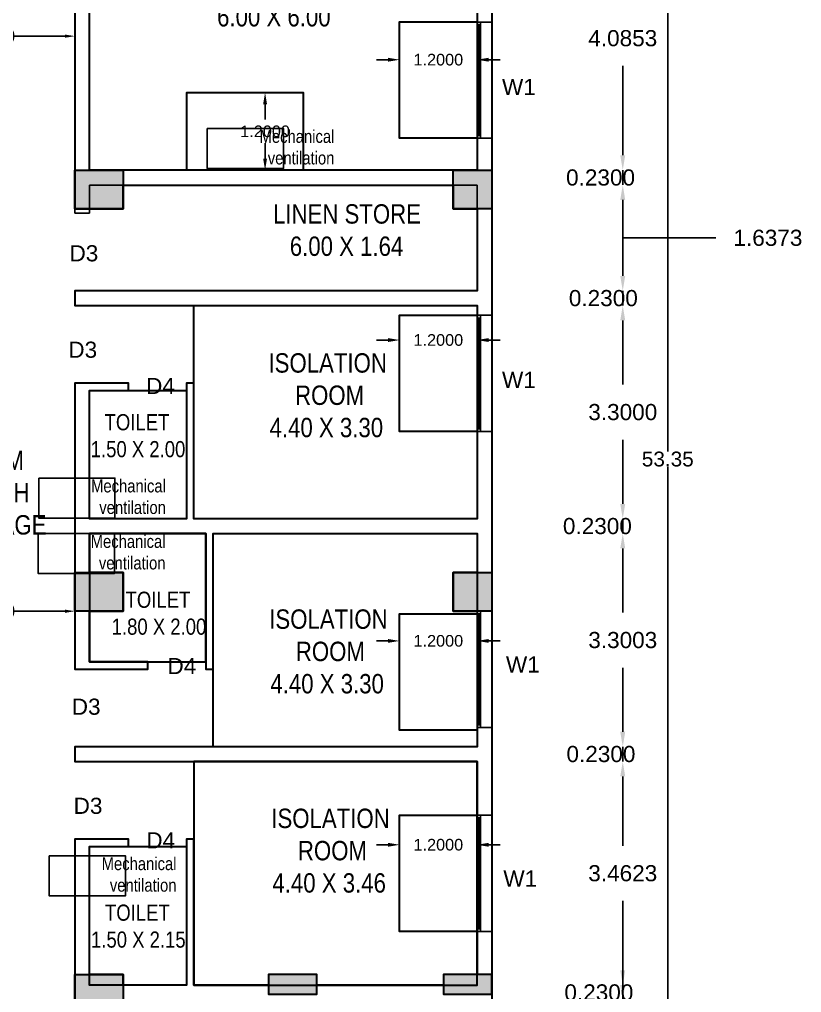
# Model space of a CAD drawing. Header units: metres. Extents: x -38 to 401, y 28 to 287.
# Drawn here: x 280.64 to 292.75, y 180.61 to 195.68 of the extents above; entities that cross this region are included whole.
import ezdxf

# ---------------------------------------------------------------- set-up
doc = ezdxf.new("R2010")
doc.units = ezdxf.units.M
for name, color, linetype, lineweight in [('BLK_1_FLR_2_ EXIT_WIDTH_ DOOR', 7, 'Continuous', 30), ('BLK_1_FLR_2_BLT_UP_AREA', 4, 'Continuous', 30), ('BLK_1_FLR_2_REGULAR_ROOM_10', 4, 'Continuous', 30), ('BLK_1_FLR_2_REGULAR_ROOM_11', 4, 'Continuous', 30), ('BLK_1_FLR_2_REGULAR_ROOM_9', 4, 'Continuous', 30), ('BLK_1_FLR_2_ROOM_10_LIGHT_VENTILATION_1', 7, 'Continuous', 30), ('BLK_1_FLR_2_ROOM_11_LIGHT_VENTILATION_1', 7, 'Continuous', 30), ('BLK_1_FLR_2_ROOM_9_LIGHT_VENTILATION_1', 7, 'Continuous', 30), ('BLK_1_FLR_2_WC_BATH', 4, 'Continuous', 30), ('BLK_1_LVL_2_BLDG_FOOT_PRINT', 4, 'Continuous', 30), ('UCOLUMN', 6, 'Continuous', 30)]:
    doc.layers.add(name, color=color, linetype=linetype, lineweight=lineweight)
for name, color, linetype in [('BLK_1_FLR_2_AC_ROOM_4', 117, 'Continuous'), ('BLK_1_FLR_2_ACROOM_4_LIGHT_VENTILATION_1', 117, 'Continuous'), ('BLK_1_FLR_2_ACROOM_4_LIGHT_VENTILATION_2', 117, 'Continuous'), ('BLK_1_FLR_2_CARPET_AREA', 10, 'Continuous'), ('PATH_WAY', 140, 'Continuous'), ('UBEAM', 1, 'Continuous'), ('UHATCH', 8, 'Continuous')]:
    doc.layers.add(name, color=color, linetype=linetype)
doc.styles.get("Standard").update_dxf_attribs({"font": 'arial.ttf'})
doc.dimstyles.get("Standard").update_dxf_attribs({"dimtxt": 0.18, "dimasz": 0.18, "dimexe": 0.18, "dimexo": 0.0625, "dimgap": 0.09, "dimtad": 0, "dimtih": 1, "dimtoh": 1, "dimdec": 4, "dimzin": 0, "dimdsep": 46, "dimtxsty": 'Standard', "dimcen": 0.09, "dimadec": 0, "dimazin": 0, "dimtfac": 1, "dimtdec": 4, "dimtofl": 0, "dimtmove": 0, "dimatfit": 3, "dimfxl": 0, "dimtolj": 1, "dimtzin": 0, "dimarcsym": 0})
doc.dimstyles.new('STANDARD$0', dxfattribs={"dimtxt": 7, "dimasz": 3, "dimexe": 3, "dimexo": 1, "dimgap": 1.5, "dimtad": 1, "dimdec": 1, "dimzin": 1, "dimdsep": 46, "dimlunit": 4, "dimtxsty": 'Standard', "dimblk": 'OBLIQUE', "dimcen": 0.09375, "dimdle": 1, "dimclrd": 8, "dimclre": 8, "dimclrt": 7, "dimadec": 1, "dimazin": 0, "dimtfac": 1, "dimtdec": 1, "dimtix": 1, "dimtmove": 2, "dimatfit": 3, "dimldrblk": 'ARCHTICK', "dimfxl": 0, "dimfrac": 2, "dimtolj": 1, "dimtzin": 0, "dimarcsym": 0})

# ---------------------------------------------------------------- blocks, each defined once
blk = doc.blocks.new('*D141')
at = {"color": 0, "lineweight": -2}
for p, q in [((290.676, 215.32), (290.676, 188.992)), ((290.676, 162.43), (290.676, 188.757))]:
    blk.add_line(p, q, dxfattribs=at)
at = {"color": 0}
for points in [[(290.638, 215.32), (290.715, 215.32), (290.676, 215.55)], [(290.638, 162.43), (290.715, 162.43), (290.676, 162.2)]]:
    blk.add_solid(points, dxfattribs=at)
at = {"layer": 'Defpoints', "color": 0}
for p in [(289.453, 215.55), (287.953, 162.2), (290.676, 162.2)]:
    blk.add_point(p, dxfattribs=at)
at = {"color": 0, "lineweight": 25, "insert": (290.676, 188.875), "char_height": 0.23, "attachment_point": 5}
blk.add_mtext('\\A1;53.35', dxfattribs=at)
blk = doc.blocks.new('A$C4CCF6BF3')
at = {"layer": 'UHATCH', "linetype": 'Continuous'}
h = blk.add_hatch(color=256, dxfattribs=at)
h.dxf.hatch_style = 1
h.paths.add_polyline_path([(750, 0), (750, 300), (0, 300), (0, 0)])
at = {"layer": 'UCOLUMN', "linetype": 'Continuous'}
blk.add_lwpolyline([(0, 300), (0, 0), (750, 0), (750, 300)], close=True, dxfattribs=at)
blk = doc.blocks.new('600X600')
at = {"layer": 'UHATCH', "linetype": 'Continuous'}
h = blk.add_hatch(color=256, dxfattribs=at)
h.dxf.hatch_style = 1
h.paths.add_polyline_path([(600, 600), (0, 600), (0, 0), (600, 0)])
at = {"layer": 'UCOLUMN', "linetype": 'Continuous'}
blk.add_lwpolyline([(0, 0), (600, 0), (600, 600), (0, 600)], close=True, dxfattribs=at)
blk = doc.blocks.new('750 x 750')
blk.add_blockref('600X600', (0, 75))
blk = doc.blocks.new('600X750')
at = {"layer": 'UHATCH', "linetype": 'Continuous'}
h = blk.add_hatch(color=256, dxfattribs=at)
h.dxf.hatch_style = 1
h.paths.add_polyline_path([(0, 600), (-750, 600), (-750, 0), (0, 0)])
at = {"layer": 'UCOLUMN', "linetype": 'Continuous'}
blk.add_lwpolyline([(0, 0), (-750, 0), (-750, 600), (0, 600)], close=True, dxfattribs=at)
blk = doc.blocks.new('ASDFSDFSDFDFD')
at = {"layer": 'UBEAM'}
for name, p in [('600X750', (-5710, 15460)), ('600X750', (-5710, 9230)), ('600X750', (-5710, 3003)), ('A$C4CCF6BF3', (-3460, 3302)), ('A$C4CCF6BF3', (-750, 3302))]:
    blk.add_blockref(name, p, dxfattribs=at)
at = {"layer": 'UBEAM', "linetype": 'Continuous', "xscale": -1}
for p in [(0, 15385), (0, 9155)]:
    blk.add_blockref('750 x 750', p, dxfattribs=at)
blk = doc.blocks.new('*D545')
at = {"color": 0, "lineweight": -2}
for p, q in [((289.979, 180.73), (289.979, 180.96)), ((289.979, 179.32), (289.979, 180.5)), ((289.979, 179.09), (289.979, 178.86))]:
    blk.add_line(p, q, dxfattribs=at)
at = {"color": 0}
for points in [[(289.94, 180.73), (290.017, 180.73), (289.979, 180.5)], [(289.94, 179.09), (290.017, 179.09), (289.979, 179.32)]]:
    blk.add_solid(points, dxfattribs=at)
at = {"layer": 'Defpoints', "color": 0}
for p in [(287.723, 180.5), (289.979, 180.5), (287.723, 179.32)]:
    blk.add_point(p, dxfattribs=at)
at = {"color": 0, "lineweight": 25, "insert": (290.164, 179.91), "char_height": 0.25, "attachment_point": 5}
blk.add_mtext('\\A1;1.1800', dxfattribs=at)
blk = doc.blocks.new('*D546')
at = {"color": 0, "lineweight": -2}
for p, q in [((289.979, 180.96), (289.979, 181.19)), ((289.979, 180.5), (289.979, 180.73)), ((289.979, 180.27), (289.979, 180.04))]:
    blk.add_line(p, q, dxfattribs=at)
at = {"color": 0}
for points in [[(289.94, 180.96), (290.017, 180.96), (289.979, 180.73)], [(289.94, 180.27), (290.017, 180.27), (289.979, 180.5)]]:
    blk.add_solid(points, dxfattribs=at)
at = {"layer": 'Defpoints', "color": 0}
for p in [(287.723, 180.73), (289.979, 180.73), (287.723, 180.5)]:
    blk.add_point(p, dxfattribs=at)
at = {"color": 0, "lineweight": 25, "insert": (289.609, 180.615), "char_height": 0.25, "attachment_point": 5}
blk.add_mtext('\\A1;0.2300', dxfattribs=at)
blk = doc.blocks.new('*D547')
at = {"color": 0, "lineweight": -2}
for p, q in [((289.979, 183.962), (289.979, 182.889)), ((289.979, 180.96), (289.979, 182.033))]:
    blk.add_line(p, q, dxfattribs=at)
at = {"color": 0}
for points in [[(289.94, 183.962), (290.017, 183.962), (289.979, 184.192)], [(289.94, 180.96), (290.017, 180.96), (289.979, 180.73)]]:
    blk.add_solid(points, dxfattribs=at)
at = {"layer": 'Defpoints', "color": 0}
for p in [(287.723, 184.192), (289.979, 184.192), (287.723, 180.73)]:
    blk.add_point(p, dxfattribs=at)
at = {"color": 0, "lineweight": 25, "insert": (289.979, 182.461), "char_height": 0.25, "attachment_point": 5}
blk.add_mtext('\\A1;3.4623', dxfattribs=at)
blk = doc.blocks.new('*D548')
at = {"color": 0, "lineweight": -2}
for p, q in [((289.979, 184.652), (289.979, 184.882)), ((289.979, 184.192), (289.979, 184.422)), ((289.979, 183.962), (289.979, 183.732))]:
    blk.add_line(p, q, dxfattribs=at)
at = {"color": 0}
for points in [[(289.94, 184.652), (290.017, 184.652), (289.979, 184.422)], [(289.94, 183.962), (290.017, 183.962), (289.979, 184.192)]]:
    blk.add_solid(points, dxfattribs=at)
at = {"layer": 'Defpoints', "color": 0}
for p in [(287.723, 184.422), (289.979, 184.422), (287.723, 184.192)]:
    blk.add_point(p, dxfattribs=at)
at = {"color": 0, "lineweight": 25, "insert": (289.641, 184.307), "char_height": 0.25, "attachment_point": 5}
blk.add_mtext('\\A1;0.2300', dxfattribs=at)
blk = doc.blocks.new('*D549')
at = {"color": 0, "lineweight": -2}
for p, q in [((289.979, 187.492), (289.979, 186.5)), ((289.979, 184.652), (289.979, 185.645))]:
    blk.add_line(p, q, dxfattribs=at)
at = {"color": 0}
for points in [[(289.94, 187.492), (290.017, 187.492), (289.979, 187.722)], [(289.94, 184.652), (290.017, 184.652), (289.979, 184.422)]]:
    blk.add_solid(points, dxfattribs=at)
at = {"layer": 'Defpoints', "color": 0}
for p in [(287.723, 187.722), (289.979, 187.722), (287.723, 184.422)]:
    blk.add_point(p, dxfattribs=at)
at = {"color": 0, "lineweight": 25, "insert": (289.979, 186.072), "char_height": 0.25, "attachment_point": 5}
blk.add_mtext('\\A1;3.3003', dxfattribs=at)
blk = doc.blocks.new('*D550')
at = {"color": 0, "lineweight": -2}
for p, q in [((289.979, 188.182), (289.979, 188.412)), ((289.979, 187.722), (289.979, 187.952)), ((289.979, 187.492), (289.979, 187.262))]:
    blk.add_line(p, q, dxfattribs=at)
at = {"color": 0}
for points in [[(289.94, 188.182), (290.017, 188.182), (289.979, 187.952)], [(289.94, 187.492), (290.017, 187.492), (289.979, 187.722)]]:
    blk.add_solid(points, dxfattribs=at)
at = {"layer": 'Defpoints', "color": 0}
for p in [(287.723, 187.952), (289.979, 187.952), (287.723, 187.722)]:
    blk.add_point(p, dxfattribs=at)
at = {"color": 0, "lineweight": 25, "insert": (289.586, 187.837), "char_height": 0.25, "attachment_point": 5}
blk.add_mtext('\\A1;0.2300', dxfattribs=at)
blk = doc.blocks.new('*D551')
at = {"color": 0, "lineweight": -2}
for p, q in [((289.979, 191.022), (289.979, 190.03)), ((289.979, 188.182), (289.979, 189.175))]:
    blk.add_line(p, q, dxfattribs=at)
at = {"color": 0}
for points in [[(289.94, 191.022), (290.017, 191.022), (289.979, 191.252)], [(289.94, 188.182), (290.017, 188.182), (289.979, 187.952)]]:
    blk.add_solid(points, dxfattribs=at)
at = {"layer": 'Defpoints', "color": 0}
for p in [(287.723, 191.252), (289.979, 191.252), (287.723, 187.952)]:
    blk.add_point(p, dxfattribs=at)
at = {"color": 0, "lineweight": 25, "insert": (289.979, 189.602), "char_height": 0.25, "attachment_point": 5}
blk.add_mtext('\\A1;3.3000', dxfattribs=at)
blk = doc.blocks.new('*D552')
at = {"color": 0, "lineweight": -2}
for p, q in [((289.979, 191.712), (289.979, 191.942)), ((289.979, 191.252), (289.979, 191.482)), ((289.979, 191.022), (289.979, 190.792))]:
    blk.add_line(p, q, dxfattribs=at)
at = {"color": 0}
for points in [[(289.94, 191.712), (290.017, 191.712), (289.979, 191.482)], [(289.94, 191.022), (290.017, 191.022), (289.979, 191.252)]]:
    blk.add_solid(points, dxfattribs=at)
at = {"layer": 'Defpoints', "color": 0}
for p in [(287.723, 191.482), (289.979, 191.482), (287.723, 191.252)]:
    blk.add_point(p, dxfattribs=at)
at = {"color": 0, "lineweight": 25, "insert": (289.678, 191.367), "char_height": 0.25, "attachment_point": 5}
blk.add_mtext('\\A1;0.2300', dxfattribs=at)
blk = doc.blocks.new('*D553')
at = {"color": 0, "lineweight": -2}
for p, q in [((289.979, 191.712), (289.979, 192.89)), ((289.979, 192.301), (290.82, 192.301)), ((290.82, 192.301), (291.42, 192.301))]:
    blk.add_line(p, q, dxfattribs=at)
at = {"color": 0}
for points in [[(289.94, 192.89), (290.017, 192.89), (289.979, 193.12)], [(289.94, 191.712), (290.017, 191.712), (289.979, 191.482)]]:
    blk.add_solid(points, dxfattribs=at)
at = {"layer": 'Defpoints', "color": 0}
for p in [(287.723, 193.12), (289.979, 193.12), (287.723, 191.482)]:
    blk.add_point(p, dxfattribs=at)
at = {"color": 0, "lineweight": 25, "insert": (292.227, 192.301), "char_height": 0.25, "attachment_point": 5}
blk.add_mtext('\\A1;1.6373', dxfattribs=at)
blk = doc.blocks.new('*D554')
at = {"color": 0, "lineweight": -2}
for p, q in [((289.979, 193.58), (289.979, 193.81)), ((289.979, 193.12), (289.979, 193.35)), ((289.979, 192.89), (289.979, 192.66))]:
    blk.add_line(p, q, dxfattribs=at)
at = {"color": 0}
for points in [[(289.94, 193.58), (290.017, 193.58), (289.979, 193.35)], [(289.94, 192.89), (290.017, 192.89), (289.979, 193.12)]]:
    blk.add_solid(points, dxfattribs=at)
at = {"layer": 'Defpoints', "color": 0}
for p in [(287.723, 193.35), (289.979, 193.35), (287.723, 193.12)]:
    blk.add_point(p, dxfattribs=at)
at = {"color": 0, "lineweight": 25, "insert": (289.635, 193.235), "char_height": 0.25, "attachment_point": 5}
blk.add_mtext('\\A1;0.2300', dxfattribs=at)
blk = doc.blocks.new('*D555')
at = {"color": 0, "lineweight": -2}
for p, q in [((289.979, 197.205), (289.979, 195.82)), ((289.979, 193.58), (289.979, 194.965))]:
    blk.add_line(p, q, dxfattribs=at)
at = {"color": 0}
for points in [[(289.94, 197.205), (290.017, 197.205), (289.979, 197.435)], [(289.94, 193.58), (290.017, 193.58), (289.979, 193.35)]]:
    blk.add_solid(points, dxfattribs=at)
at = {"layer": 'Defpoints', "color": 0}
for p in [(287.723, 197.435), (289.979, 197.435), (287.723, 193.35)]:
    blk.add_point(p, dxfattribs=at)
at = {"color": 0, "lineweight": 25, "insert": (289.979, 195.392), "char_height": 0.25, "attachment_point": 5}
blk.add_mtext('\\A1;4.0853', dxfattribs=at)
blk = doc.blocks.new('*D743')
at = {"layer": 'Defpoints', "color": 0}
for p in [(279.093, 195.445), (281.493, 195.445), (281.493, 195.425)]:
    blk.add_point(p, dxfattribs=at)
at = {"layer": 'PATH_WAY', "color": 0, "lineweight": -2}
for p, q in [((279.093, 195.445), (279.093, 195.425)), ((281.493, 195.445), (281.493, 195.425)), ((279.245, 195.425), (280.025, 195.425)), ((281.34, 195.425), (280.56, 195.425))]:
    blk.add_line(p, q, dxfattribs=at)
at = {"layer": 'PATH_WAY', "color": 0}
for points in [[(279.245, 195.45), (279.245, 195.4), (279.093, 195.425)], [(281.34, 195.45), (281.34, 195.4), (281.493, 195.425)]]:
    blk.add_solid(points, dxfattribs=at)
at = {"layer": 'PATH_WAY', "color": 0, "lineweight": 30, "insert": (280.293, 195.425), "char_height": 0.2032, "attachment_point": 5}
blk.add_mtext('\\A1;2.40', dxfattribs=at)
blk = doc.blocks.new('*D828')
at = {"layer": 'BLK_1_FLR_2_ EXIT_WIDTH_ DOOR', "color": 0, "lineweight": -2}
for p, q in [((279.245, 186.52), (280.025, 186.52)), ((281.34, 186.52), (280.56, 186.52))]:
    blk.add_line(p, q, dxfattribs=at)
at = {"layer": 'BLK_1_FLR_2_ EXIT_WIDTH_ DOOR', "color": 0}
for points in [[(279.245, 186.545), (279.245, 186.494), (279.093, 186.52)], [(281.34, 186.545), (281.34, 186.494), (281.493, 186.52)]]:
    blk.add_solid(points, dxfattribs=at)
at = {"layer": 'Defpoints', "color": 0}
for p in [(279.093, 186.52), (281.493, 186.52), (281.493, 186.52)]:
    blk.add_point(p, dxfattribs=at)
at = {"layer": 'BLK_1_FLR_2_ EXIT_WIDTH_ DOOR', "color": 0, "lineweight": 30, "insert": (280.293, 186.52), "char_height": 0.2032, "attachment_point": 5}
blk.add_mtext('\\A1;2.40', dxfattribs=at)
blk = doc.blocks.new('*D959')
at = {"layer": 'BLK_1_FLR_2_ROOM_9_LIGHT_VENTILATION_1', "color": 0, "lineweight": -2}
for p, q in [((286.523, 183.298), (286.523, 182.723)), ((287.723, 183.298), (287.723, 182.723)), ((286.343, 182.903), (286.163, 182.903)), ((287.903, 182.903), (288.083, 182.903))]:
    blk.add_line(p, q, dxfattribs=at)
at = {"layer": 'BLK_1_FLR_2_ROOM_9_LIGHT_VENTILATION_1', "color": 0}
for points in [[(286.343, 182.933), (286.343, 182.873), (286.523, 182.903)], [(287.903, 182.933), (287.903, 182.873), (287.723, 182.903)]]:
    blk.add_solid(points, dxfattribs=at)
at = {"layer": 'Defpoints', "color": 0}
for p in [(286.523, 183.361), (287.723, 183.361), (287.723, 182.903)]:
    blk.add_point(p, dxfattribs=at)
at = {"layer": 'BLK_1_FLR_2_ROOM_9_LIGHT_VENTILATION_1', "color": 0, "lineweight": 30, "insert": (287.123, 182.903), "char_height": 0.18, "attachment_point": 5}
blk.add_mtext('\\A1;1.2000', dxfattribs=at)
blk = doc.blocks.new('*D960')
at = {"layer": 'BLK_1_FLR_2_ROOM_10_LIGHT_VENTILATION_1', "color": 0, "lineweight": -2}
for p, q in [((286.523, 186.415), (286.523, 185.88)), ((287.723, 186.415), (287.723, 185.88)), ((286.343, 186.06), (286.163, 186.06)), ((287.903, 186.06), (288.083, 186.06))]:
    blk.add_line(p, q, dxfattribs=at)
at = {"layer": 'BLK_1_FLR_2_ROOM_10_LIGHT_VENTILATION_1', "color": 0}
for points in [[(286.343, 186.09), (286.343, 186.03), (286.523, 186.06)], [(287.903, 186.09), (287.903, 186.03), (287.723, 186.06)]]:
    blk.add_solid(points, dxfattribs=at)
at = {"layer": 'Defpoints', "color": 0}
for p in [(286.523, 186.477), (287.723, 186.477), (287.723, 186.06)]:
    blk.add_point(p, dxfattribs=at)
at = {"layer": 'BLK_1_FLR_2_ROOM_10_LIGHT_VENTILATION_1', "color": 0, "lineweight": 30, "insert": (287.123, 186.06), "char_height": 0.18, "attachment_point": 5}
blk.add_mtext('\\A1;1.2000', dxfattribs=at)
blk = doc.blocks.new('*D961')
at = {"layer": 'BLK_1_FLR_2_ROOM_11_LIGHT_VENTILATION_1', "color": 0, "lineweight": -2}
for p, q in [((286.523, 191.04), (286.523, 190.539)), ((287.723, 191.04), (287.723, 190.539)), ((286.343, 190.719), (286.163, 190.719)), ((287.903, 190.719), (288.083, 190.719))]:
    blk.add_line(p, q, dxfattribs=at)
at = {"layer": 'BLK_1_FLR_2_ROOM_11_LIGHT_VENTILATION_1', "color": 0}
for points in [[(286.343, 190.749), (286.343, 190.689), (286.523, 190.719)], [(287.903, 190.749), (287.903, 190.689), (287.723, 190.719)]]:
    blk.add_solid(points, dxfattribs=at)
at = {"layer": 'Defpoints', "color": 0}
for p in [(286.523, 191.102), (287.723, 191.102), (287.723, 190.719)]:
    blk.add_point(p, dxfattribs=at)
at = {"layer": 'BLK_1_FLR_2_ROOM_11_LIGHT_VENTILATION_1', "color": 0, "lineweight": 30, "insert": (287.123, 190.719), "char_height": 0.18, "attachment_point": 5}
blk.add_mtext('\\A1;1.2000', dxfattribs=at)
blk = doc.blocks.new('*D962')
at = {"layer": 'BLK_1_FLR_2_ACROOM_4_LIGHT_VENTILATION_1', "color": 0, "lineweight": -2}
for p, q in [((286.523, 195.584), (286.523, 194.88)), ((287.723, 195.584), (287.723, 194.88)), ((286.343, 195.06), (286.163, 195.06)), ((287.903, 195.06), (288.083, 195.06))]:
    blk.add_line(p, q, dxfattribs=at)
at = {"layer": 'BLK_1_FLR_2_ACROOM_4_LIGHT_VENTILATION_1', "color": 0}
for points in [[(286.343, 195.09), (286.343, 195.03), (286.523, 195.06)], [(287.903, 195.09), (287.903, 195.03), (287.723, 195.06)]]:
    blk.add_solid(points, dxfattribs=at)
at = {"layer": 'Defpoints', "color": 0}
for p in [(286.523, 195.647), (287.723, 195.647), (287.723, 195.06)]:
    blk.add_point(p, dxfattribs=at)
at = {"layer": 'BLK_1_FLR_2_ACROOM_4_LIGHT_VENTILATION_1', "color": 0, "lineweight": 30, "insert": (287.123, 195.06), "char_height": 0.18, "attachment_point": 5}
blk.add_mtext('\\A1;1.2000', dxfattribs=at)
blk = doc.blocks.new('*D1084')
at = {"layer": 'BLK_1_FLR_2_ACROOM_4_LIGHT_VENTILATION_2', "color": 0, "lineweight": -2}
for p, q in [((284.965, 194.55), (284.26, 194.55)), ((284.44, 194.37), (284.44, 194.132)), ((284.44, 193.53), (284.44, 193.768)), ((284.965, 193.35), (284.26, 193.35))]:
    blk.add_line(p, q, dxfattribs=at)
at = {"layer": 'BLK_1_FLR_2_ACROOM_4_LIGHT_VENTILATION_2', "color": 0}
for points in [[(284.41, 194.37), (284.47, 194.37), (284.44, 194.55)], [(284.41, 193.53), (284.47, 193.53), (284.44, 193.35)]]:
    blk.add_solid(points, dxfattribs=at)
at = {"layer": 'Defpoints', "color": 0}
for p in [(285.027, 194.55), (284.44, 193.35), (285.027, 193.35)]:
    blk.add_point(p, dxfattribs=at)
at = {"layer": 'BLK_1_FLR_2_ACROOM_4_LIGHT_VENTILATION_2', "color": 0, "lineweight": 30, "insert": (284.44, 193.95), "char_height": 0.18, "attachment_point": 5}
blk.add_mtext('\\A1;1.2000', dxfattribs=at)

msp = doc.modelspace()

# ---------------------------------------------------------------- linework, layer by layer
at = {"color": 7, "lineweight": 25}
for p, q in [((287.9528, 195.64379), (287.9528, 197.77979)), ((287.7228, 197.43512), (287.7228, 195.64379)), ((281.4928, 196.23512), (281.4928, 192.68246)), ((281.7228, 193.34979), (281.7228, 196.23512)), ((287.7228, 195.64379), (287.9528, 195.64379)), ((287.7228, 193.85984), (287.7228, 195.6012)), ((287.74336, 193.88638), (287.74335, 195.6012)), ((287.75188, 193.88638), (287.75187, 195.6012)), ((287.7739, 195.6012), (287.77391, 193.85984)), ((287.9528, 193.84379), (287.9528, 195.64379)), ((287.7228, 193.84379), (287.7228, 193.34979)), ((287.7228, 193.84379), (287.9528, 193.84379)), ((287.9528, 191.10246), (287.9528, 193.84379)), ((287.7228, 193.34979), (281.7228, 193.34979)), ((281.7228, 192.68246), (281.7228, 193.11979)), ((281.7228, 193.11979), (287.7228, 193.11979)), ((287.7228, 193.11979), (287.7228, 191.48246)), ((281.4928, 192.68246), (281.7228, 192.68246)), ((287.7228, 191.48246), (281.4928, 191.48246)), ((281.4928, 191.48246), (281.4928, 191.25246)), ((281.4928, 191.25246), (287.7228, 191.25246)), ((287.7228, 191.25246), (287.7228, 191.10246)), ((287.7228, 191.10246), (287.9528, 191.10246)), ((287.7228, 191.10246), (287.9528, 191.10246)), ((287.9528, 189.30246), (287.9528, 191.10246)), ((287.7228, 189.31851), (287.7228, 191.05987)), ((287.74336, 189.34505), (287.74335, 191.05987)), ((287.75188, 189.34505), (287.75187, 191.05987)), ((287.7739, 191.05987), (287.77391, 189.31851)), ((282.32284, 190.05246), (281.4928, 190.05246)), ((281.4928, 190.05246), (281.4928, 185.62212)), ((282.32284, 189.93746), (282.32284, 190.05246)), ((283.2228, 190.05246), (283.2228, 187.95246)), ((283.3378, 190.05246), (283.2228, 190.05246)), ((283.3378, 187.95246), (283.3378, 190.05246)), ((281.7228, 187.95246), (281.7228, 189.93746)), ((281.7228, 189.93746), (282.32284, 189.93746)), ((287.7228, 189.30246), (287.7228, 187.95246)), ((287.7228, 189.30246), (287.9528, 189.30246)), ((287.7228, 189.30246), (287.9528, 189.30246)), ((287.9528, 186.51979), (287.9528, 189.30246)), ((283.2228, 187.95246), (281.7228, 187.95246)), ((287.7228, 187.95246), (283.3378, 187.95246)), ((281.7228, 185.73712), (281.7228, 187.72246)), ((281.7228, 187.72246), (283.5228, 187.72246)), ((283.5228, 187.72246), (283.5228, 185.62212)), ((283.6378, 185.62212), (283.6378, 187.72246)), ((283.6378, 187.72246), (287.7228, 187.72246)), ((287.7228, 187.72246), (287.7228, 186.51979)), ((287.7228, 186.51979), (287.9528, 186.51979)), ((287.7228, 186.51979), (287.9528, 186.51979)), ((287.7228, 184.73584), (287.7228, 186.4772)), ((287.74336, 184.76238), (287.74335, 186.4772)), ((287.75188, 184.76238), (287.75187, 186.4772)), ((287.7739, 186.4772), (287.77391, 184.73584)), ((287.9528, 184.71979), (287.9528, 186.51979)), ((282.6228, 185.7371), (281.7228, 185.73712)), ((282.6228, 185.62212), (282.6228, 185.7371)), ((281.4928, 185.62212), (282.6228, 185.62212)), ((283.5228, 185.62212), (283.6378, 185.62212)), ((287.7228, 184.71979), (287.7228, 184.42212)), ((287.7228, 184.71979), (287.9528, 184.71979)), ((287.7228, 184.71979), (287.9528, 184.71979)), ((287.9528, 183.36096), (287.9528, 184.71979)), ((281.4928, 184.42212), (281.4928, 184.19212)), ((287.7228, 184.42212), (281.4928, 184.42212)), ((281.4928, 184.19212), (287.7228, 184.19212)), ((287.7228, 184.19212), (287.7228, 183.36096)), ((287.7228, 183.36096), (287.9528, 183.36096)), ((287.7228, 181.57701), (287.7228, 183.31837)), ((287.74336, 181.60355), (287.74335, 183.31837)), ((287.75188, 181.60355), (287.75187, 183.31837)), ((287.7739, 183.31837), (287.77391, 181.57701)), ((287.9528, 181.56096), (287.9528, 183.36096)), ((282.3228, 182.99212), (281.4928, 182.99212)), ((281.4928, 182.99212), (281.4928, 180.49979)), ((282.3228, 182.87712), (282.3228, 182.99212)), ((283.2228, 182.99212), (283.2228, 180.72979)), ((283.3378, 182.99212), (283.2228, 182.99212)), ((283.3378, 180.72979), (283.3378, 182.99212)), ((281.7228, 180.72979), (281.7228, 182.87712)), ((281.7228, 182.87712), (282.3228, 182.87712)), ((287.7228, 181.56096), (287.7228, 180.72979)), ((287.7228, 181.56096), (287.9528, 181.56096)), ((287.9528, 173.35462), (287.9528, 181.56096)), ((283.2228, 180.72979), (281.7228, 180.72979)), ((287.7228, 180.72979), (283.3378, 180.72979))]:
    msp.add_line(p, q, dxfattribs=at)
for points in [[(287.7228, 195.6012), (287.7739, 195.6012), (287.7739, 195.64379), (287.7228, 195.64379)], [(283.54336, 193.99483), (284.7228, 193.99483), (284.7228, 193.37341), (283.54336, 193.37341)], [(287.7228, 193.88638), (287.77391, 193.88638), (287.77391, 193.84379), (287.7228, 193.84379)], [(287.7228, 191.05987), (287.7739, 191.05987), (287.7739, 191.10246), (287.7228, 191.10246)], [(287.7228, 189.34505), (287.77391, 189.34505), (287.77391, 189.30246), (287.7228, 189.30246)], [(280.93409, 188.58251), (282.11352, 188.58251), (282.11352, 187.96109), (280.93409, 187.96109)], [(280.92788, 187.72325), (282.10731, 187.72325), (282.10731, 187.10183), (280.92788, 187.10183)], [(287.7228, 186.4772), (287.7739, 186.4772), (287.7739, 186.51979), (287.7228, 186.51979)], [(287.7228, 184.76238), (287.77391, 184.76238), (287.77391, 184.71979), (287.7228, 184.71979)], [(287.7228, 183.31837), (287.7739, 183.31837), (287.7739, 183.36096), (287.7228, 183.36096)], [(281.09789, 182.73323), (282.27732, 182.73323), (282.27732, 182.11181), (281.09789, 182.11181)], [(287.7228, 181.60355), (287.77391, 181.60355), (287.77391, 181.56096), (287.7228, 181.56096)]]:
    msp.add_lwpolyline(points, close=True, dxfattribs=at)
at = {"layer": 'BLK_1_FLR_2_AC_ROOM_4', "color": 2, "lineweight": 30}
msp.add_lwpolyline([(287.7228, 193.34979), (281.7228, 193.34979), (281.7228, 197.43512), (281.7228, 199.35012), (285.2078, 199.35012), (285.2078, 197.43512), (287.7228, 197.43512)], close=True, dxfattribs=at)
at = {"layer": 'BLK_1_FLR_2_ACROOM_4_LIGHT_VENTILATION_1', "color": 2, "lineweight": 30}
msp.add_lwpolyline([(287.7228, 195.64689), (287.7228, 193.84609), (286.5228, 193.84609), (286.5228, 195.64689)], close=True, dxfattribs=at)
at = {"layer": 'BLK_1_FLR_2_ACROOM_4_LIGHT_VENTILATION_2', "color": 2, "lineweight": 30}
msp.add_lwpolyline([(285.02716, 193.34979), (283.22637, 193.34979), (283.22637, 194.54979), (285.02716, 194.54979)], close=True, dxfattribs=at)
at = {"layer": 'BLK_1_FLR_2_BLT_UP_AREA', "color": 12, "lineweight": 30}
msp.add_lwpolyline([(266.4028, 162.19968), (266.4028, 215.54979), (289.4528, 215.54979), (289.4528, 205.57979), (287.9528, 205.57979), (287.9528, 162.19968)], close=True, dxfattribs=at)
at = {"layer": 'BLK_1_FLR_2_CARPET_AREA', "color": 15, "linetype": 'Continuous', "lineweight": 30}
for points in [[(287.7228, 197.43512), (287.7228, 193.34979), (281.7228, 193.34979), (281.7228, 196.23512)], [(281.4928, 196.23512), (281.4928, 192.74979), (282.2428, 192.74979), (282.2428, 193.11979), (287.3528, 193.11979), (287.3528, 192.74979), (287.7228, 192.74979), (287.7228, 191.48246), (281.4928, 191.48246), (281.4928, 191.25246), (287.7228, 191.25246), (287.7228, 187.95246), (283.3378, 187.95246), (283.3378, 190.05246), (283.2228, 190.05246), (283.2228, 187.95246), (281.7228, 187.95246), (281.7228, 189.93746), (282.32284, 189.93746), (282.32284, 190.05246), (281.4928, 190.05246), (281.4928, 185.62212), (282.6228, 185.62212), (282.6228, 185.73712), (281.7228, 185.73712), (281.7228, 186.51979), (282.2428, 186.51979), (282.2428, 187.11979), (281.7228, 187.11979), (281.7228, 187.72325), (283.5228, 187.72246), (283.5228, 185.62212), (283.6378, 185.62212), (283.6378, 187.72246), (287.7228, 187.72246), (287.7228, 187.12112), (287.3528, 187.12112), (287.3528, 186.51979), (287.7228, 186.51979), (287.7228, 184.42212), (281.4928, 184.42212), (281.4928, 184.19212), (287.7228, 184.19212), (287.7228, 180.89229), (287.2028, 180.89229), (287.2028, 180.72979), (285.2428, 180.72979), (285.2428, 180.89229), (284.4928, 180.89229), (284.4928, 180.72979), (283.3378, 180.72979), (283.3378, 182.99212), (283.2228, 182.99212), (283.2228, 180.72979), (282.2428, 180.72979), (282.2428, 180.89229), (281.7228, 180.89229), (281.7228, 182.87712), (282.3228, 182.87712), (282.3228, 182.99212), (281.4928, 182.99212), (281.4928, 180.29229)]]:
    msp.add_lwpolyline(points, dxfattribs=at)
at = {"layer": 'BLK_1_FLR_2_REGULAR_ROOM_10', "color": 2, "lineweight": 30}
msp.add_lwpolyline([(283.6378, 187.72246), (287.7228, 187.72246), (287.7228, 184.42212), (283.6378, 184.42212)], close=True, dxfattribs=at)
at = {"layer": 'BLK_1_FLR_2_REGULAR_ROOM_11', "color": 2, "lineweight": 30}
msp.add_lwpolyline([(287.7228, 187.95246), (283.3378, 187.95246), (283.3378, 191.25246), (287.7228, 191.25246)], close=True, dxfattribs=at)
at = {"layer": 'BLK_1_FLR_2_REGULAR_ROOM_9', "color": 2, "lineweight": 30}
msp.add_lwpolyline([(283.3378, 180.72979), (287.7228, 180.72979), (287.7228, 184.19212), (283.3378, 184.19212)], close=True, dxfattribs=at)
at = {"layer": 'BLK_1_FLR_2_ROOM_10_LIGHT_VENTILATION_1', "color": 2, "lineweight": 30}
msp.add_lwpolyline([(287.7228, 186.4772), (287.7228, 184.6772), (286.5228, 184.6772), (286.5228, 186.4772)], close=True, dxfattribs=at)
at = {"layer": 'BLK_1_FLR_2_ROOM_11_LIGHT_VENTILATION_1', "color": 2, "lineweight": 30}
msp.add_lwpolyline([(287.7228, 191.10246), (287.7228, 189.30246), (286.5228, 189.30246), (286.5228, 191.10246)], close=True, dxfattribs=at)
at = {"layer": 'BLK_1_FLR_2_ROOM_9_LIGHT_VENTILATION_1', "color": 2, "lineweight": 30}
msp.add_lwpolyline([(287.7228, 183.36096), (287.7228, 181.56096), (286.5228, 181.56096), (286.5228, 183.36096)], close=True, dxfattribs=at)
at = {"layer": 'BLK_1_FLR_2_WC_BATH', "color": 3, "linetype": 'Continuous', "lineweight": 30}
for points in [[(283.2228, 187.95246), (281.7228, 187.95246), (281.7228, 189.93746), (283.2228, 189.93746)], [(281.7228, 185.73712), (283.5228, 185.73712), (283.5228, 187.72246), (281.7228, 187.72246)], [(283.2228, 180.72979), (281.7228, 180.72979), (281.7228, 182.87712), (283.2228, 182.87712)]]:
    msp.add_lwpolyline(points, close=True, dxfattribs=at)
at = {"layer": 'BLK_1_LVL_2_BLDG_FOOT_PRINT', "color": 1}
msp.add_lwpolyline([(266.40278, 162.19979), (266.40278, 215.54979), (289.45278, 215.54979), (289.45278, 205.57979), (287.95278, 205.57979), (287.95278, 162.19979)], close=True, dxfattribs=at)

# ---------------------------------------------------------------- block references
at = {"color": 7, "lineweight": 25, "xscale": 0.001, "yscale": 0.001, "zscale": 0.001}
msp.add_blockref('ASDFSDFSDFDFD', (287.9528, 177.28979), dxfattribs=at)
msp.add_blockref('ASDFSDFSDFDFD', (287.9528, 177.28979), dxfattribs=at)

# ---------------------------------------------------------------- texts
at = {"color": 7, "lineweight": 25}
for s, insert, char_height, width, attachment_point in [('{\\fArial Narrow|b0|i0|c0|p34;\\W5.03576;  \\W1;L D R\\P{\\W5.467664; }6.00 X 6.00}', (283.17425, 196.37542), 0.3, 2.774038, 1), ('{\\fArial Narrow|b0|i0|c0|p34;Mechanical\\Pventilation}', (285.5134, 193.43569), 0.2, 2.774038, 9), ('{\\fArial Narrow|b0|i0|c0|p34;\\W2.75032; \\W1;LINEN STORE\\P{\\W5.467664; }6.00 X 1.64}', (284.30007, 192.01772), 0.3, 2.774038, 7), ('{\\fArial Narrow|b0|i0|c0|p34;\\W5.24175; \\W1;ISOLATION\\P{\\W8.554388; } ROOM\\P{\\W5.423767; }4.40 X 3.30}', (283.99154, 189.21012), 0.3, 2.774038, 7), ('{\\fArial Narrow|b0|i0|c0|p34;\\W5.59955;  \\W1;TOILET\\P{\\W8.498885; }1.50 X 2.00}', (281.06294, 188.90107), 0.25, 2.774038, 7), ('{\\fArial Narrow|b0|i0|c0|p34;\\W5.5004;  \\W1;2.40M\\P\\W5.04858;  \\W1;WIDTH\\P{\\W7.453694; }PASSAGE}', (278.69995, 189.00748), 0.3, 3.0224593, 1), ('{\\fArial Narrow|b0|i0|c0|p34;Mechanical\\Pventilation}', (282.90413, 188.02337), 0.2, 2.774038, 9), ('{\\fArial Narrow|b0|i0|c0|p34;Mechanical\\Pventilation}', (282.89792, 187.16411), 0.2, 2.774038, 9), ('{\\fArial Narrow|b0|i0|c0|p34;\\W5.59955;  \\W1;TOILET\\P{\\W8.498885; }1.80 X 2.00}', (281.38767, 186.15211), 0.25, 2.774038, 7), ('{\\fArial Narrow|b0|i0|c0|p34;\\W5.24175; \\W1;ISOLATION\\P{\\W8.554388; } ROOM\\P{\\W5.423767; }4.40 X 3.30}', (284.00354, 185.24305), 0.3, 2.774038, 7), ('{\\fArial Narrow|b0|i0|c0|p34;\\W5.24175; \\W1;ISOLATION\\P{\\W8.554388; } ROOM\\P{\\W5.420555; }4.40 X 3.46}', (284.03554, 182.15814), 0.3, 2.774038, 7), ('{\\fArial Narrow|b0|i0|c0|p34;Mechanical\\Pventilation}', (283.06793, 182.17409), 0.2, 2.774038, 9), ('{\\fArial Narrow|b0|i0|c0|p34;\\W5.59955;  \\W1;TOILET\\P{\\W8.484966; }1.50 X 2.15}', (281.06894, 181.3064), 0.25, 2.774038, 7)]:
    msp.add_mtext(s, dxfattribs=dict(at, insert=insert, char_height=char_height, width=width, attachment_point=attachment_point))
at = {"color": 7, "lineweight": 25, "char_height": 0.25, "attachment_point": 1}
for s, insert in [('W1', (288.10883, 194.76272)), ('D3', (281.41099, 192.18748)), ('D3', (281.39299, 190.69448)), ('W1', (288.10883, 190.22672)), ('D4', (282.59683, 190.13313)), ('D4', (282.92783, 185.79613)), ('W1', (288.16983, 185.81972)), ('D3', (281.44599, 185.16648)), ('D3', (281.47499, 183.63148)), ('D4', (282.60083, 183.09713)), ('W1', (288.12983, 182.50472))]:
    msp.add_mtext_dynamic_manual_height_columns(s, width=331.5310086, gutter_width=1000, heights=[0], dxfattribs=dict(at, insert=insert))

# ---------------------------------------------------------------- dimensions: what is measured, and where the dimension line sits
at = {"color": 7, "lineweight": 25}
dim = msp.add_linear_dim(base=(290.67632, 162.19979), p1=(289.4528, 215.54979), p2=(287.9528, 162.19979), angle=90, text='53.35', dimstyle='Standard', override={"dimscale": 1, "dimtxt": 0.23, "dimasz": 0.23, "dimgap": 0, "dimse1": 1, "dimse2": 1, "dimtmove": 1}, dxfattribs=at)
dim.commit()
dim.dimension.update_dxf_attribs({"geometry": '*D141', "text_midpoint": (290.67632, 188.87479)})
at = {"lineweight": 25}
for base, p1, p2, picture, middle in [((289.97874, 197.43512), (287.7228, 193.34979), (287.7228, 197.43512), '*D555', (289.97874, 195.39246)), ((289.97874, 193.11979), (287.7228, 191.48246), (287.7228, 193.11979), '*D553', (291.71965, 192.30112)), ((289.97874, 191.25246), (287.7228, 187.95246), (287.7228, 191.25246), '*D551', (289.97874, 189.60246)), ((289.97874, 187.72246), (287.7228, 184.42212), (287.7228, 187.72246), '*D549', (289.97874, 186.07229)), ((289.97874, 184.19212), (287.7228, 180.72979), (287.7228, 184.19212), '*D547', (289.97874, 182.46096))]:
    dim = msp.add_linear_dim(base=base, p1=p1, p2=p2, angle=90, dimstyle='Standard', override={"dimscale": 1, "dimtxt": 0.25, "dimasz": 0.23, "dimgap": 0.3, "dimpost": '\\X', "dimse1": 1, "dimse2": 1, "dimtmove": 1, "dimfxl": 25.4}, dxfattribs=at)
    dim.commit()
    dim.dimension.update_dxf_attribs({"geometry": picture, "text_midpoint": middle})
for base, p1, p2, picture, middle in [((289.97874, 193.34979), (287.7228, 193.11979), (287.7228, 193.34979), '*D554', (289.63492, 193.23479)), ((289.97874, 191.48246), (287.7228, 191.25246), (287.7228, 191.48246), '*D552', (289.67786, 191.36746)), ((289.97874, 187.95246), (287.7228, 187.72246), (287.7228, 187.95246), '*D550', (289.58627, 187.83746)), ((289.97874, 184.42212), (287.7228, 184.19212), (287.7228, 184.42212), '*D548', (289.64112, 184.30712)), ((289.97874, 180.72979), (287.7228, 180.49979), (287.7228, 180.72979), '*D546', (289.60903, 180.61479)), ((289.97874, 180.49979), (287.7228, 179.31979), (287.7228, 180.49979), '*D545', (290.16374, 179.90979))]:
    dim = msp.add_linear_dim(base=base, p1=p1, p2=p2, angle=90, dimstyle='Standard', override={"dimscale": 1, "dimtxt": 0.25, "dimasz": 0.23, "dimgap": 0.3, "dimpost": '\\X', "dimse1": 1, "dimse2": 1, "dimtmove": 1, "dimfxl": 25.4}, dxfattribs=at)
    dim.commit()
    dim.dimension.update_dxf_attribs({"geometry": picture, "text_midpoint": middle, "dimtype": 128})
at = {"layer": 'BLK_1_FLR_2_ EXIT_WIDTH_ DOOR', "color": 2, "lineweight": 30}
dim = msp.add_aligned_dim(p1=(279.0928, 186.51979), p2=(281.4928, 186.51979), distance=0, dimstyle='STANDARD$0', override={"dimscale": 0.001, "dimtxt": 203.2, "dimasz": 152.5, "dimexe": 0, "dimexo": 0, "dimgap": 2.286, "dimtad": 0, "dimtoh": 1, "dimdec": 2, "dimzin": 0, "dimlunit": 2, "dimpost": '', "dimcen": 2.286, "dimdle": 0, "dimclrd": 0, "dimclre": 0, "dimclrt": 0, "dimadec": 0, "dimtdec": 2, "dimtix": 0, "dimtofl": 0, "dimtmove": 0, "dimfxl": 89.5, "dimfxlon": 1, "dimfrac": 0}, dxfattribs=at)
dim.commit()
dim.dimension.update_dxf_attribs({"geometry": '*D828', "text_midpoint": (280.2928, 186.51979)})
at = {"layer": 'BLK_1_FLR_2_ACROOM_4_LIGHT_VENTILATION_1', "color": 232, "lineweight": 30}
dim = msp.add_linear_dim(base=(287.7228, 195.05981), p1=(286.5228, 195.64689), p2=(287.7228, 195.64689), dimstyle='STANDARD$0', override={"dimtxt": 0.18, "dimasz": 0.18, "dimexe": 0.18, "dimexo": 0.0625, "dimgap": 0.09, "dimtad": 0, "dimtih": 1, "dimtoh": 1, "dimdec": 4, "dimzin": 0, "dimlunit": 2, "dimpost": '', "dimcen": 0.09, "dimdle": 0, "dimclrd": 0, "dimclre": 0, "dimclrt": 0, "dimadec": 0, "dimtdec": 4, "dimtix": 0, "dimtofl": 0, "dimtmove": 0, "dimfrac": 0}, dxfattribs=at)
dim.commit()
dim.dimension.update_dxf_attribs({"geometry": '*D962', "text_midpoint": (287.1228, 195.05981)})
at = {"layer": 'BLK_1_FLR_2_ACROOM_4_LIGHT_VENTILATION_2', "color": 232, "lineweight": 30}
dim = msp.add_linear_dim(base=(284.44009, 193.34979), p1=(285.02716, 194.54979), p2=(285.02716, 193.34979), angle=270, dimstyle='STANDARD$0', override={"dimtxt": 0.18, "dimasz": 0.18, "dimexe": 0.18, "dimexo": 0.0625, "dimgap": 0.09, "dimtad": 0, "dimtih": 1, "dimtoh": 1, "dimdec": 4, "dimzin": 0, "dimlunit": 2, "dimpost": '', "dimcen": 0.09, "dimdle": 0, "dimclrd": 0, "dimclre": 0, "dimclrt": 0, "dimadec": 0, "dimtdec": 4, "dimtix": 0, "dimtofl": 0, "dimtmove": 0, "dimfrac": 0}, dxfattribs=at)
dim.commit()
dim.dimension.update_dxf_attribs({"geometry": '*D1084', "text_midpoint": (284.44009, 193.94979)})
at = {"layer": 'BLK_1_FLR_2_ROOM_10_LIGHT_VENTILATION_1', "color": 232, "lineweight": 30}
dim = msp.add_linear_dim(base=(287.7228, 186.06011), p1=(286.5228, 186.4772), p2=(287.7228, 186.4772), dimstyle='STANDARD$0', override={"dimtxt": 0.18, "dimasz": 0.18, "dimexe": 0.18, "dimexo": 0.0625, "dimgap": 0.09, "dimtad": 0, "dimtih": 1, "dimtoh": 1, "dimdec": 4, "dimzin": 0, "dimlunit": 2, "dimpost": '', "dimcen": 0.09, "dimdle": 0, "dimclrd": 0, "dimclre": 0, "dimclrt": 0, "dimadec": 0, "dimtdec": 4, "dimtix": 0, "dimtofl": 0, "dimtmove": 0, "dimfrac": 0}, dxfattribs=at)
dim.commit()
dim.dimension.update_dxf_attribs({"geometry": '*D960', "text_midpoint": (287.1228, 186.06011)})
at = {"layer": 'BLK_1_FLR_2_ROOM_11_LIGHT_VENTILATION_1', "color": 232, "lineweight": 30}
dim = msp.add_linear_dim(base=(287.7228, 190.71862), p1=(286.5228, 191.10246), p2=(287.7228, 191.10246), dimstyle='STANDARD$0', override={"dimtxt": 0.18, "dimasz": 0.18, "dimexe": 0.18, "dimexo": 0.0625, "dimgap": 0.09, "dimtad": 0, "dimtih": 1, "dimtoh": 1, "dimdec": 4, "dimzin": 0, "dimlunit": 2, "dimpost": '', "dimcen": 0.09, "dimdle": 0, "dimclrd": 0, "dimclre": 0, "dimclrt": 0, "dimadec": 0, "dimtdec": 4, "dimtix": 0, "dimtofl": 0, "dimtmove": 0, "dimfrac": 0}, dxfattribs=at)
dim.commit()
dim.dimension.update_dxf_attribs({"geometry": '*D961', "text_midpoint": (287.1228, 190.71862)})
at = {"layer": 'BLK_1_FLR_2_ROOM_9_LIGHT_VENTILATION_1', "color": 232, "lineweight": 30}
dim = msp.add_linear_dim(base=(287.7228, 182.90297), p1=(286.5228, 183.36096), p2=(287.7228, 183.36096), dimstyle='STANDARD$0', override={"dimtxt": 0.18, "dimasz": 0.18, "dimexe": 0.18, "dimexo": 0.0625, "dimgap": 0.09, "dimtad": 0, "dimtih": 1, "dimtoh": 1, "dimdec": 4, "dimzin": 0, "dimlunit": 2, "dimpost": '', "dimcen": 0.09, "dimdle": 0, "dimclrd": 0, "dimclre": 0, "dimclrt": 0, "dimadec": 0, "dimtdec": 4, "dimtix": 0, "dimtofl": 0, "dimtmove": 0, "dimfrac": 0}, dxfattribs=at)
dim.commit()
dim.dimension.update_dxf_attribs({"geometry": '*D959', "text_midpoint": (287.1228, 182.90297)})
at = {"layer": 'PATH_WAY', "color": 4, "lineweight": 30}
dim = msp.add_linear_dim(base=(281.4928, 195.42498), p1=(279.0928, 195.44479), p2=(281.4928, 195.44479), dimstyle='STANDARD$0', override={"dimscale": 0.001, "dimtxt": 203.2, "dimasz": 152.5, "dimexe": 0, "dimexo": 0, "dimgap": 2.286, "dimtad": 0, "dimtoh": 1, "dimdec": 2, "dimzin": 0, "dimlunit": 2, "dimpost": '', "dimcen": 2.286, "dimdle": 0, "dimclrd": 0, "dimclre": 0, "dimclrt": 0, "dimadec": 0, "dimtdec": 2, "dimtix": 0, "dimtofl": 0, "dimtmove": 0, "dimfxl": 89.5, "dimfxlon": 1, "dimfrac": 0}, dxfattribs=at)
dim.commit()
dim.dimension.update_dxf_attribs({"geometry": '*D743', "text_midpoint": (280.2928, 195.42498)})

doc.saveas('drawing.dxf')
